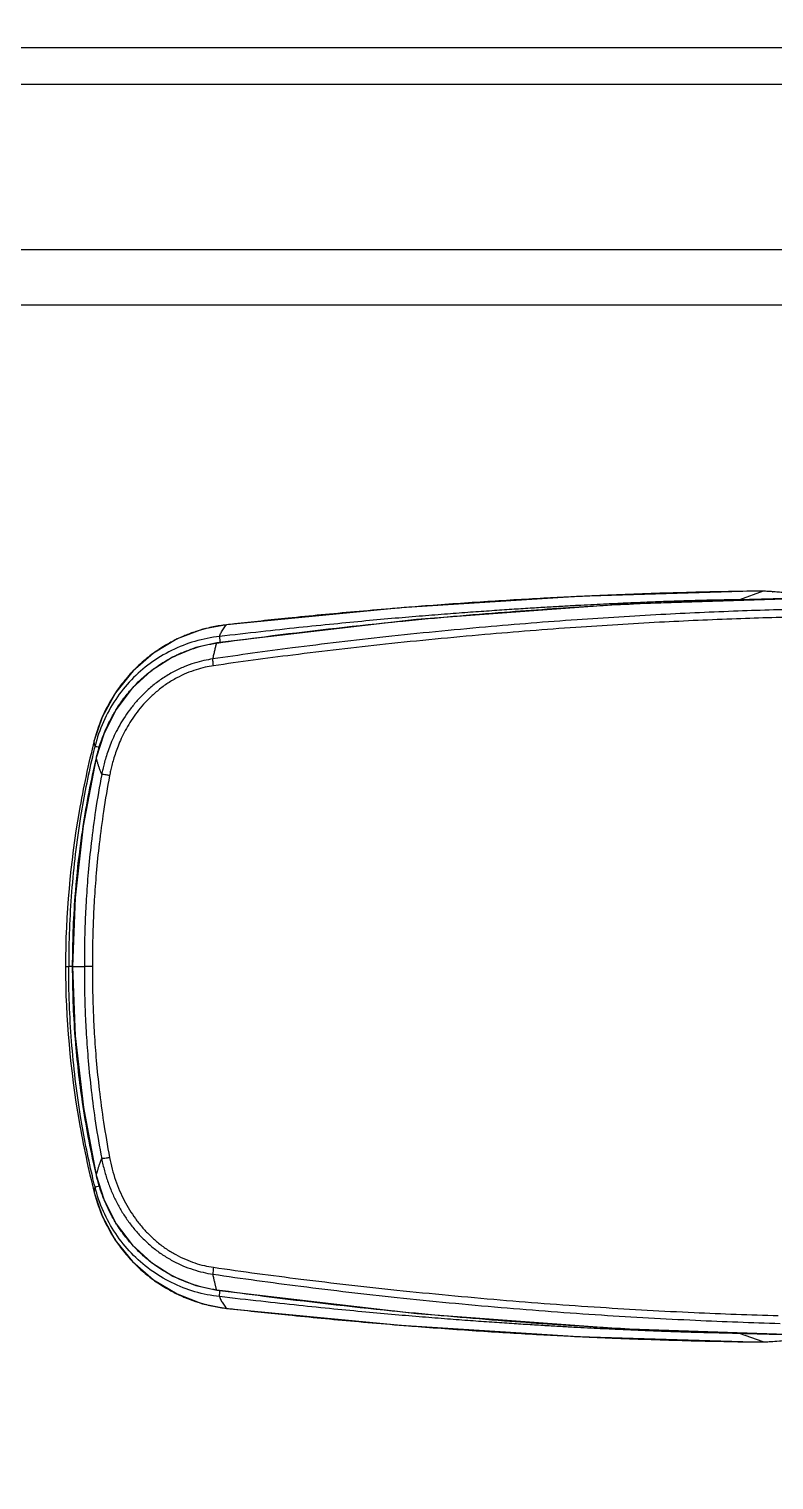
# Model space of a CAD drawing. Header units: millimetres. Extents: x 238075 to 303070, y -258150 to -205841.
# Drawn here: x 254203 to 254608, y -228401 to -227611 of the extents above; entities that cross this region are included whole.
import ezdxf

# ---------------------------------------------------------------- set-up
doc = ezdxf.new("R2010")
doc.units = ezdxf.units.MM
doc.header["$LTSCALE"] = 200
doc.layers.add('L4', color=4, linetype='Continuous')
doc.layers.add('아파트', color=253, linetype='Continuous')

msp = doc.modelspace()

# ---------------------------------------------------------------- linework, layer by layer
at = {"layer": 'L4'}
for p, q in [((253242.64, -227621.22), (255042.64, -227621.22)), ((253262.64, -227641.22), (254982.64, -227641.22)), ((253262.64, -227731.22), (254982.64, -227731.22)), ((253382.64, -227761.22), (254952.64, -227761.22)), ((254597.13, -227917.01), (254502.04, -227919.92)), ((254602.22, -227917.06), (254589.37, -227921.69)), ((254598.39, -227917), (254597.13, -227917.01)), ((254597.13, -227917.02), (254597.13, -227917.01)), ((254601.17, -227917.02), (254598.39, -227917)), ((254602.26, -227917.04), (254601.17, -227917.02)), ((254602.22, -227917.06), (254602.26, -227917.04)), ((254603.58, -227917.09), (254602.26, -227917.04)), ((254606.28, -227917.23), (254603.58, -227917.09)), ((254623.4, -227918.53), (254606.28, -227917.23)), ((254607.3, -227917.32), (254607.39, -227917.31)), ((254502.04, -227919.92), (254405.33, -227926.09)), ((254524.12, -227924.28), (254413.74, -227932.5)), ((254634.1, -227920.65), (254524.12, -227924.28)), ((254413.74, -227932.5), (254305.13, -227945.18)), ((254405.33, -227926.09), (254310.43, -227935.29)), ((254297.63, -227937.78), (254283.69, -227943.03)), ((254310.43, -227935.29), (254297.63, -227937.78)), ((254310.44, -227935.34), (254310.43, -227935.29)), ((254283.69, -227943.03), (254270.83, -227950.71)), ((254293.71, -227947.71), (254281.13, -227952.85)), ((254305.13, -227945.18), (254293.71, -227947.71)), ((254305.13, -227945.18), (254305.13, -227945.26)), ((254270.83, -227950.71), (254259.5, -227960.59)), ((254281.13, -227952.85), (254269.49, -227960.28)), ((254259.5, -227960.59), (254250.09, -227972.34)), ((254269.49, -227960.28), (254259.15, -227969.87)), ((254250.09, -227972.34), (254242.91, -227985.56)), ((254259.15, -227969.87), (254250.45, -227981.46)), ((254242.91, -227985.56), (254238.59, -227998.25)), ((254250.45, -227981.46), (254243.73, -227994.82)), ((254243.73, -227994.82), (254239.69, -228007.76)), ((254239.69, -228007.76), (254232.6, -228044.64)), ((254239.69, -228007.76), (254239.71, -228007.77)), ((254232.6, -228044.64), (254228.16, -228083.77)), ((254228.16, -228083.77), (254226.8, -228121.22)), ((254222.88, -228121.22), (254224.66, -228121.22)), ((254226.8, -228121.22), (254226.82, -228121.22)), ((254226.8, -228121.22), (254228.18, -228158.84)), ((254226.82, -228121.22), (254233.21, -228121.22)), ((254228.18, -228158.84), (254232.63, -228197.97)), ((254232.63, -228197.97), (254239.69, -228234.68)), ((254239.69, -228234.68), (254239.71, -228234.68)), ((254239.69, -228234.68), (254243.79, -228247.77)), ((254238.59, -228244.2), (254242.85, -228256.75)), ((254243.79, -228247.77), (254250.53, -228261.12)), ((254242.85, -228256.75), (254250, -228269.98)), ((254250.53, -228261.12), (254259.25, -228272.69)), ((254250, -228269.98), (254259.39, -228281.75)), ((254259.25, -228272.69), (254269.61, -228282.27)), ((254259.39, -228281.75), (254270.71, -228291.64)), ((254269.61, -228282.27), (254281.27, -228289.67)), ((254270.71, -228291.64), (254283.56, -228299.35)), ((254281.27, -228289.67), (254293.87, -228294.78)), ((254293.87, -228294.78), (254305.13, -228297.26)), ((254283.56, -228299.35), (254297.49, -228304.63)), ((254305.13, -228297.26), (254305.13, -228297.18)), ((254305.13, -228297.26), (254413.9, -228309.96)), ((254297.49, -228304.63), (254310.43, -228307.16)), ((254310.44, -228307.11), (254310.43, -228307.16)), ((254310.43, -228307.16), (254405.18, -228316.34)), ((254413.9, -228309.96), (254524.29, -228318.18)), ((254405.18, -228316.34), (254501.9, -228322.52)), ((254524.29, -228318.18), (254634.27, -228321.8)), ((254501.9, -228322.52), (254597.13, -228325.44)), ((254602.22, -228325.39), (254589.37, -228320.76)), ((254597.13, -228325.42), (254597.13, -228325.44)), ((254597.13, -228325.44), (254598.25, -228325.45)), ((254598.25, -228325.45), (254601.03, -228325.43)), ((254601.03, -228325.43), (254602.26, -228325.4)), ((254602.22, -228325.39), (254602.26, -228325.4)), ((254602.26, -228325.4), (254603.45, -228325.36)), ((254603.45, -228325.36), (254606.15, -228325.22)), ((254606.15, -228325.22), (254623.28, -228323.93)), ((254607.3, -228325.13), (254607.39, -228325.13))]:
    msp.add_line(p, q, dxfattribs=at)
for points in [[(254595.92, -227917.04), (254582.47, -227917.24), (254569.02, -227917.53), (254555.58, -227917.91)], [(254597.13, -227917.02), (254596.72, -227917.03), (254596.32, -227917.03), (254595.92, -227917.04)], [(254598.79, -227917.01), (254598.24, -227917.01), (254597.68, -227917.01), (254597.13, -227917.02)], [(254600.5, -227917.02), (254599.93, -227917.01), (254599.36, -227917.01), (254598.79, -227917.01)], [(254602.22, -227917.06), (254601.65, -227917.04), (254601.08, -227917.03), (254600.5, -227917.02)], [(254604.84, -227917.16), (254603.97, -227917.11), (254603.09, -227917.08), (254602.22, -227917.06)], [(254607.3, -227917.32), (254606.48, -227917.25), (254605.66, -227917.2), (254604.84, -227917.16)], [(254626.25, -227918.75), (254619.93, -227918.29), (254613.61, -227917.82), (254607.3, -227917.32)], [(254416.51, -227925.24), (254414.2, -227925.42), (254411.88, -227925.6), (254409.57, -227925.78)], [(254450.44, -227922.84), (254439.12, -227923.57), (254427.81, -227924.38), (254416.51, -227925.24)], [(254483.01, -227920.9), (254472.15, -227921.49), (254461.29, -227922.13), (254450.44, -227922.84)], [(254461.6, -227928.41), (254477.06, -227927.21), (254492.53, -227926.15), (254508.01, -227925.21)], [(254497.57, -227920.16), (254492.71, -227920.39), (254487.86, -227920.64), (254483.01, -227920.9)], [(254493.32, -227925.28), (254490.46, -227925.44), (254487.61, -227925.61), (254484.75, -227925.78)], [(254501.25, -227924.85), (254498.6, -227924.99), (254495.96, -227925.13), (254493.32, -227925.28)], [(254506.23, -227919.75), (254503.34, -227919.88), (254500.45, -227920.02), (254497.57, -227920.16)], [(254508.59, -227924.47), (254506.14, -227924.59), (254503.69, -227924.72), (254501.25, -227924.85)], [(254517.8, -227919.24), (254513.94, -227919.4), (254510.09, -227919.57), (254506.23, -227919.75)], [(254508.01, -227925.21), (254510.41, -227925.07), (254512.8, -227924.93), (254515.2, -227924.79)], [(254515.38, -227924.13), (254513.12, -227924.24), (254510.85, -227924.35), (254508.59, -227924.47)], [(254515.2, -227924.79), (254540.26, -227923.35), (254565.34, -227922.26), (254590.42, -227921.54)], [(254521.68, -227923.84), (254519.58, -227923.94), (254517.48, -227924.03), (254515.38, -227924.13)], [(254555.58, -227917.91), (254542.98, -227918.27), (254530.39, -227918.72), (254517.8, -227919.24)], [(254527.52, -227923.57), (254525.57, -227923.66), (254523.63, -227923.75), (254521.68, -227923.84)], [(254532.94, -227923.34), (254531.14, -227923.42), (254529.33, -227923.49), (254527.52, -227923.57)], [(254537.98, -227923.13), (254536.3, -227923.2), (254534.62, -227923.27), (254532.94, -227923.34)], [(254542.66, -227922.94), (254541.1, -227923), (254539.54, -227923.07), (254537.98, -227923.13)], [(254547, -227922.77), (254545.55, -227922.83), (254544.1, -227922.88), (254542.66, -227922.94)], [(254551.04, -227922.62), (254549.69, -227922.67), (254548.34, -227922.72), (254547, -227922.77)], [(254554.8, -227922.49), (254553.54, -227922.53), (254552.29, -227922.58), (254551.04, -227922.62)], [(254558.28, -227922.38), (254557.12, -227922.41), (254555.96, -227922.45), (254554.8, -227922.49)], [(254561.51, -227922.28), (254560.44, -227922.31), (254559.36, -227922.34), (254558.28, -227922.38)], [(254564.51, -227922.19), (254563.51, -227922.22), (254562.51, -227922.24), (254561.51, -227922.28)], [(254567.3, -227922.11), (254566.37, -227922.14), (254565.44, -227922.16), (254564.51, -227922.19)], [(254569.88, -227922.05), (254569.02, -227922.07), (254568.16, -227922.09), (254567.3, -227922.11)], [(254572.24, -227921.99), (254571.45, -227922.01), (254570.67, -227922.03), (254569.88, -227922.05)], [(254574.4, -227921.94), (254573.68, -227921.96), (254572.96, -227921.97), (254572.24, -227921.99)], [(254576.4, -227921.9), (254575.73, -227921.91), (254575.07, -227921.93), (254574.4, -227921.94)], [(254578.3, -227921.86), (254577.66, -227921.88), (254577.03, -227921.89), (254576.4, -227921.9)], [(254580.15, -227921.83), (254579.53, -227921.84), (254578.91, -227921.85), (254578.3, -227921.86)], [(254582.01, -227921.8), (254581.39, -227921.81), (254580.77, -227921.82), (254580.15, -227921.83)], [(254583.86, -227921.77), (254583.24, -227921.78), (254582.63, -227921.79), (254582.01, -227921.8)], [(254585.7, -227921.74), (254585.08, -227921.75), (254584.47, -227921.76), (254583.86, -227921.77)], [(254587.53, -227921.72), (254586.92, -227921.73), (254586.31, -227921.73), (254585.7, -227921.74)], [(254589.37, -227921.69), (254588.76, -227921.7), (254588.14, -227921.71), (254587.53, -227921.72)], [(254590.42, -227921.54), (254601.97, -227921.2), (254613.52, -227920.95), (254625.07, -227920.77)], [(254343.93, -227931.73), (254334.21, -227932.72), (254324.5, -227933.76), (254314.79, -227934.84)], [(254380.1, -227928.27), (254368.04, -227929.35), (254355.98, -227930.5), (254343.93, -227931.73)], [(254386.2, -227933.24), (254380.39, -227933.78), (254374.58, -227934.34), (254368.77, -227934.92)], [(254399.41, -227926.61), (254392.97, -227927.14), (254386.54, -227927.69), (254380.1, -227928.27)], [(254402.23, -227931.79), (254396.89, -227932.25), (254391.54, -227932.74), (254386.2, -227933.24)], [(254409.57, -227925.78), (254406.18, -227926.05), (254402.8, -227926.33), (254399.41, -227926.61)], [(254400.61, -227933.83), (254402.49, -227933.64), (254404.38, -227933.45), (254406.27, -227933.27)], [(254417, -227930.54), (254412.08, -227930.94), (254407.16, -227931.36), (254402.23, -227931.79)], [(254406.27, -227933.27), (254424.7, -227931.45), (254443.14, -227929.83), (254461.6, -227928.41)], [(254430.61, -227929.47), (254426.07, -227929.82), (254421.54, -227930.17), (254417, -227930.54)], [(254443.17, -227928.53), (254438.99, -227928.84), (254434.8, -227929.15), (254430.61, -227929.47)], [(254454.79, -227927.71), (254450.92, -227927.98), (254447.05, -227928.25), (254443.17, -227928.53)], [(254501.03, -227932.59), (254484.41, -227933.76), (254467.81, -227935.08), (254451.22, -227936.55)], [(254465.55, -227926.98), (254461.96, -227927.22), (254458.38, -227927.46), (254454.79, -227927.71)], [(254475.52, -227926.34), (254472.2, -227926.55), (254468.87, -227926.77), (254465.55, -227926.98)], [(254484.75, -227925.78), (254481.68, -227925.96), (254478.6, -227926.15), (254475.52, -227926.34)], [(254546.64, -227929.77), (254531.43, -227930.58), (254516.22, -227931.52), (254501.03, -227932.59)], [(254587.74, -227932.09), (254573.79, -227932.6), (254559.84, -227933.23), (254545.89, -227933.97)], [(254588.63, -227927.87), (254574.63, -227928.39), (254560.63, -227929.03), (254546.64, -227929.77)], [(254626.11, -227930.98), (254613.32, -227931.25), (254600.53, -227931.62), (254587.74, -227932.09)], [(254627.11, -227926.75), (254614.28, -227927.02), (254601.46, -227927.4), (254588.63, -227927.87)], [(254287.77, -227941.22), (254287.12, -227941.49), (254286.48, -227941.77), (254285.84, -227942.06)], [(254293.75, -227938.99), (254291.73, -227939.66), (254289.73, -227940.4), (254287.77, -227941.22)], [(254298.84, -227937.49), (254297.13, -227937.94), (254295.43, -227938.44), (254293.75, -227938.99)], [(254299.57, -227937.3), (254299.33, -227937.36), (254299.09, -227937.43), (254298.84, -227937.49)], [(254306.85, -227935.82), (254304.41, -227936.2), (254301.97, -227936.7), (254299.57, -227937.3)], [(254329.19, -227939.11), (254321.69, -227939.94), (254314.19, -227940.79), (254306.69, -227941.66)], [(254306.69, -227941.66), (254306.91, -227940.97), (254307.19, -227940.29), (254307.51, -227939.64)], [(254310.44, -227935.34), (254309.24, -227935.47), (254308.05, -227935.63), (254306.85, -227935.82)], [(254307.51, -227939.64), (254307.87, -227938.91), (254308.29, -227938.21), (254308.75, -227937.53)], [(254308.75, -227937.53), (254309.27, -227936.77), (254309.84, -227936.04), (254310.44, -227935.34)], [(254314.79, -227934.84), (254313.34, -227935.01), (254311.89, -227935.17), (254310.44, -227935.34)], [(254349.81, -227936.87), (254342.94, -227937.59), (254336.06, -227938.34), (254329.19, -227939.11)], [(254331.11, -227941.78), (254354.24, -227938.8), (254377.41, -227936.16), (254400.61, -227933.83)], [(254368.77, -227934.92), (254362.45, -227935.55), (254356.13, -227936.2), (254349.81, -227936.87)], [(254450.84, -227940.66), (254432.84, -227942.23), (254414.86, -227943.98), (254396.9, -227945.9)], [(254451.22, -227936.55), (254433.14, -227938.16), (254415.07, -227939.94), (254397.03, -227941.9)], [(254500.45, -227936.75), (254483.9, -227937.91), (254467.36, -227939.21), (254450.84, -227940.66)], [(254545.89, -227933.97), (254530.74, -227934.77), (254515.59, -227935.7), (254500.45, -227936.75)], [(254273.22, -227949.06), (254270.84, -227950.67), (254268.54, -227952.39), (254266.34, -227954.23)], [(254280.62, -227949.27), (254276.55, -227951.28), (254272.65, -227953.64), (254268.99, -227956.33)], [(254275.25, -227947.74), (254274.57, -227948.17), (254273.89, -227948.61), (254273.22, -227949.06)], [(254279.46, -227945.25), (254278.03, -227946.04), (254276.63, -227946.87), (254275.25, -227947.74)], [(254285.84, -227942.06), (254283.67, -227943.03), (254281.54, -227944.09), (254279.46, -227945.25)], [(254293.31, -227944.34), (254288.94, -227945.61), (254284.69, -227947.26), (254280.62, -227949.27)], [(254287.51, -227949.98), (254289.1, -227949.34), (254290.71, -227948.75), (254292.34, -227948.22)], [(254292.34, -227948.22), (254292.44, -227948.19), (254292.53, -227948.16), (254292.62, -227948.13)], [(254292.62, -227948.13), (254296.69, -227946.82), (254300.89, -227945.85), (254305.13, -227945.26)], [(254306.69, -227941.66), (254302.17, -227942.16), (254297.68, -227943.06), (254293.31, -227944.34)], [(254346.35, -227947.91), (254331.9, -227949.77), (254317.46, -227951.75), (254303.05, -227953.89)], [(254303.87, -227950.32), (254303.95, -227949.95), (254304.04, -227949.58), (254304.13, -227949.22)], [(254304.13, -227949.22), (254304.21, -227948.87), (254304.29, -227948.52), (254304.38, -227948.17)], [(254304.38, -227948.17), (254304.46, -227947.83), (254304.54, -227947.5), (254304.63, -227947.17)], [(254304.63, -227947.17), (254304.71, -227946.84), (254304.79, -227946.52), (254304.88, -227946.2)], [(254304.88, -227946.2), (254304.96, -227945.89), (254305.05, -227945.57), (254305.13, -227945.26)], [(254305.13, -227945.26), (254313.79, -227944.05), (254322.45, -227942.89), (254331.11, -227941.78)], [(254306.69, -227941.66), (254306.7, -227942.27), (254306.74, -227942.88), (254306.78, -227943.49)], [(254306.78, -227943.49), (254306.82, -227943.99), (254306.85, -227944.48), (254306.9, -227944.98)], [(254397.03, -227941.9), (254380.12, -227943.74), (254363.22, -227945.74), (254346.35, -227947.91)], [(254396.9, -227945.9), (254380.07, -227947.71), (254363.26, -227949.66), (254346.47, -227951.78)], [(254268.99, -227956.33), (254265.33, -227959.01), (254261.91, -227962.01), (254258.78, -227965.28)], [(254262.87, -227957.28), (254262.34, -227957.77), (254261.82, -227958.27), (254261.31, -227958.78)], [(254266.34, -227954.23), (254265.15, -227955.22), (254264, -227956.23), (254262.87, -227957.28)], [(254271.97, -227958.51), (254274.02, -227957.05), (254276.14, -227955.69), (254278.32, -227954.45)], [(254278.32, -227954.45), (254279.26, -227953.91), (254280.21, -227953.39), (254281.17, -227952.9)], [(254281.17, -227952.9), (254283.24, -227951.83), (254285.36, -227950.85), (254287.51, -227949.98)], [(254292.96, -227956.18), (254291.09, -227956.76), (254289.25, -227957.43), (254287.44, -227958.18)], [(254298.16, -227954.78), (254296.41, -227955.18), (254294.67, -227955.64), (254292.96, -227956.18)], [(254303.05, -227953.89), (254301.41, -227954.12), (254299.78, -227954.42), (254298.16, -227954.78)], [(254303.05, -227953.89), (254303.14, -227953.48), (254303.23, -227953.08), (254303.32, -227952.67)], [(254303.09, -227954.85), (254303.07, -227954.53), (254303.05, -227954.21), (254303.05, -227953.89)], [(254303.21, -227956.13), (254303.16, -227955.7), (254303.12, -227955.27), (254303.09, -227954.85)], [(254303.39, -227957.61), (254303.32, -227957.11), (254303.26, -227956.62), (254303.21, -227956.13)], [(254303.32, -227952.67), (254303.42, -227952.27), (254303.51, -227951.87), (254303.6, -227951.47)], [(254346.47, -227951.78), (254332.09, -227953.6), (254317.73, -227955.53), (254303.39, -227957.61)], [(254303.6, -227951.47), (254303.69, -227951.09), (254303.78, -227950.7), (254303.87, -227950.32)], [(254261.31, -227958.78), (254259.14, -227960.9), (254257.08, -227963.15), (254255.15, -227965.5)], [(254260.62, -227968.35), (254261.86, -227967.05), (254263.15, -227965.79), (254264.47, -227964.57)], [(254264.47, -227964.57), (254265.42, -227963.7), (254266.39, -227962.85), (254267.38, -227962.03)], [(254267.38, -227962.03), (254268.51, -227961.1), (254269.67, -227960.19), (254270.85, -227959.32)], [(254275.88, -227964.36), (254274, -227965.61), (254272.17, -227966.96), (254270.41, -227968.39)], [(254270.85, -227959.32), (254271.22, -227959.04), (254271.6, -227958.77), (254271.97, -227958.51)], [(254281.67, -227960.9), (254279.69, -227961.96), (254277.76, -227963.11), (254275.88, -227964.36)], [(254283.39, -227964.24), (254281.53, -227965.24), (254279.72, -227966.33), (254277.97, -227967.51)], [(254287.44, -227958.18), (254285.48, -227958.99), (254283.55, -227959.9), (254281.67, -227960.9)], [(254288.79, -227961.66), (254286.95, -227962.43), (254285.15, -227963.29), (254283.39, -227964.24)], [(254293.95, -227959.77), (254292.2, -227960.32), (254290.48, -227960.95), (254288.79, -227961.66)], [(254298.82, -227958.45), (254297.18, -227958.82), (254295.55, -227959.26), (254293.95, -227959.77)], [(254303.39, -227957.61), (254301.85, -227957.83), (254300.33, -227958.11), (254298.82, -227958.45)], [(254251.2, -227970.72), (254249.42, -227973.26), (254247.78, -227975.9), (254246.3, -227978.63)], [(254258.78, -227965.28), (254255.62, -227968.57), (254252.75, -227972.15), (254250.21, -227975.94)], [(254252.2, -227969.32), (254251.86, -227969.78), (254251.53, -227970.25), (254251.2, -227970.72)], [(254255.15, -227965.5), (254254.13, -227966.74), (254253.14, -227968.02), (254252.2, -227969.32)], [(254253.56, -227976.88), (254255.08, -227974.77), (254256.7, -227972.73), (254258.41, -227970.77)], [(254258.41, -227970.77), (254258.49, -227970.68), (254258.57, -227970.59), (254258.66, -227970.49)], [(254258.66, -227970.49), (254259.3, -227969.77), (254259.95, -227969.05), (254260.62, -227968.35)], [(254265.61, -227972.69), (254264.16, -227974.09), (254262.78, -227975.56), (254261.46, -227977.08)], [(254270.41, -227968.39), (254268.75, -227969.75), (254267.14, -227971.19), (254265.61, -227972.69)], [(254272.86, -227971.34), (254271.3, -227972.63), (254269.8, -227973.99), (254268.36, -227975.42)], [(254277.97, -227967.51), (254276.21, -227968.7), (254274.5, -227969.98), (254272.86, -227971.34)], [(254250.21, -227975.94), (254247.64, -227979.77), (254245.4, -227983.83), (254243.53, -227988.06)], [(254246.3, -227978.63), (254245.49, -227980.11), (254244.72, -227981.62), (254244, -227983.15)], [(254250.07, -227982.17), (254250.45, -227981.53), (254250.85, -227980.9), (254251.25, -227980.28)], [(254251.25, -227980.28), (254251.99, -227979.13), (254252.76, -227977.99), (254253.56, -227976.88)], [(254261.46, -227977.08), (254260.16, -227978.57), (254258.92, -227980.11), (254257.75, -227981.69)], [(254264.48, -227979.59), (254263.27, -227981), (254262.12, -227982.47), (254261.02, -227983.97)], [(254268.36, -227975.42), (254267.01, -227976.75), (254265.72, -227978.15), (254264.48, -227979.59)], [(254243.48, -227984.29), (254241.45, -227988.78), (254239.8, -227993.47), (254238.58, -227998.25)], [(254243.53, -227988.06), (254241.63, -227992.34), (254240.1, -227996.78), (254238.97, -228001.32)], [(254244, -227983.15), (254243.82, -227983.53), (254243.65, -227983.91), (254243.48, -227984.29)], [(254244.15, -227993.87), (254244.9, -227992.06), (254245.71, -227990.26), (254246.58, -227988.5)], [(254246.58, -227988.5), (254247.54, -227986.57), (254248.57, -227984.67), (254249.68, -227982.81)], [(254249.68, -227982.81), (254249.8, -227982.6), (254249.93, -227982.38), (254250.07, -227982.17)], [(254254.5, -227986.41), (254253.53, -227987.94), (254252.61, -227989.5), (254251.74, -227991.09)], [(254257.75, -227981.69), (254256.61, -227983.22), (254255.53, -227984.8), (254254.5, -227986.41)], [(254257.98, -227988.45), (254257.08, -227989.91), (254256.22, -227991.39), (254255.41, -227992.9)], [(254261.02, -227983.97), (254259.95, -227985.43), (254258.94, -227986.92), (254257.98, -227988.45)], [(254242.25, -227998.89), (254242.62, -227997.82), (254243.01, -227996.76), (254243.42, -227995.7)], [(254243.42, -227995.7), (254243.59, -227995.25), (254243.77, -227994.8), (254243.95, -227994.35)], [(254243.95, -227994.35), (254244.02, -227994.19), (254244.08, -227994.03), (254244.15, -227993.87)], [(254249.45, -227995.6), (254248.79, -227997), (254248.17, -227998.42), (254247.58, -227999.86)], [(254251.74, -227991.09), (254250.93, -227992.57), (254250.17, -227994.07), (254249.45, -227995.6)], [(254255.41, -227992.9), (254254.65, -227994.31), (254253.94, -227995.75), (254253.27, -227997.2)], [(254238.58, -227998.25), (254235.33, -228011.04), (254232.58, -228023.95), (254230.32, -228036.95)], [(254238.97, -228001.32), (254238.47, -228003.31), (254237.99, -228005.31), (254237.53, -228007.32)], [(254238.64, -227999.8), (254238.58, -227999.29), (254238.56, -227998.77), (254238.58, -227998.25)], [(254238.97, -228001.32), (254238.82, -228000.82), (254238.71, -228000.32), (254238.64, -227999.8)], [(254238.97, -228001.32), (254239.28, -228001.42), (254239.6, -228001.5), (254239.92, -228001.59)], [(254239.8, -228007.39), (254240.11, -228006.1), (254240.44, -228004.81), (254240.8, -228003.53)], [(254239.92, -228001.59), (254240.44, -228001.72), (254240.97, -228001.86), (254241.49, -228002)], [(254240.8, -228003.53), (254241.24, -228001.97), (254241.73, -228000.43), (254242.25, -227998.89)], [(254246.08, -228003.84), (254245.65, -228005.06), (254245.25, -228006.29), (254244.88, -228007.52)], [(254247.58, -227999.86), (254247.05, -228001.17), (254246.55, -228002.5), (254246.08, -228003.84)], [(254251.54, -228001.25), (254251.04, -228002.51), (254250.57, -228003.77), (254250.14, -228005.04)], [(254253.27, -227997.2), (254252.66, -227998.53), (254252.08, -227999.89), (254251.54, -228001.25)], [(254237.53, -228007.32), (254235.03, -228018), (254232.9, -228028.77), (254231.14, -228039.61)], [(254232.55, -228045.11), (254234.46, -228032.58), (254236.85, -228020.12), (254239.71, -228007.77)], [(254239.71, -228007.77), (254239.74, -228007.64), (254239.77, -228007.52), (254239.8, -228007.39)], [(254239.9, -228008.53), (254239.84, -228008.28), (254239.77, -228008.02), (254239.71, -228007.77)], [(254240.11, -228009.31), (254240.04, -228009.05), (254239.97, -228008.79), (254239.9, -228008.53)], [(254240.33, -228010.09), (254240.26, -228009.83), (254240.18, -228009.57), (254240.11, -228009.31)], [(254240.57, -228010.88), (254240.49, -228010.62), (254240.41, -228010.36), (254240.33, -228010.09)], [(254240.81, -228011.68), (254240.73, -228011.41), (254240.65, -228011.15), (254240.57, -228010.88)], [(254241.08, -228012.48), (254240.99, -228012.22), (254240.9, -228011.95), (254240.81, -228011.68)], [(254241.35, -228013.29), (254241.26, -228013.02), (254241.17, -228012.75), (254241.08, -228012.48)], [(254243.92, -228010.9), (254243.66, -228011.91), (254243.41, -228012.93), (254243.18, -228013.96)], [(254244.88, -228007.52), (254244.54, -228008.64), (254244.22, -228009.77), (254243.92, -228010.9)], [(254248.14, -228011.77), (254247.89, -228012.74), (254247.66, -228013.72), (254247.45, -228014.7)], [(254249.02, -228008.55), (254248.71, -228009.62), (254248.41, -228010.69), (254248.14, -228011.77)], [(254250.14, -228005.04), (254249.74, -228006.21), (254249.37, -228007.38), (254249.02, -228008.55)], [(254242.6, -228016.71), (254241.36, -228023.22), (254240.25, -228029.75), (254239.27, -228036.3)], [(254241.63, -228014.11), (254241.54, -228013.84), (254241.44, -228013.56), (254241.35, -228013.29)], [(254241.93, -228014.94), (254241.83, -228014.67), (254241.73, -228014.39), (254241.63, -228014.11)], [(254242.25, -228015.81), (254242.15, -228015.52), (254242.04, -228015.23), (254241.93, -228014.94)], [(254242.6, -228016.71), (254242.48, -228016.41), (254242.37, -228016.11), (254242.25, -228015.81)], [(254243.18, -228013.96), (254242.97, -228014.87), (254242.78, -228015.79), (254242.6, -228016.71)], [(254243.54, -228016.79), (254243.23, -228016.75), (254242.91, -228016.71), (254242.6, -228016.71)], [(254245.06, -228017), (254244.55, -228016.92), (254244.05, -228016.85), (254243.54, -228016.79)], [(254246.91, -228017.32), (254245.69, -228023.79), (254244.58, -228030.28), (254243.61, -228036.79)], [(254246.91, -228017.32), (254246.29, -228017.21), (254245.68, -228017.1), (254245.06, -228017)], [(254247.45, -228014.7), (254247.25, -228015.57), (254247.08, -228016.44), (254246.91, -228017.32)], [(254230.32, -228036.95), (254225.51, -228064.76), (254222.99, -228093.02), (254222.88, -228121.22)], [(254231.14, -228039.61), (254228.93, -228053.19), (254227.3, -228066.86), (254226.23, -228080.57)], [(254239.27, -228036.3), (254238.38, -228042.19), (254237.59, -228048.11), (254236.9, -228054.03)], [(254243.61, -228036.79), (254242.72, -228042.65), (254241.94, -228048.53), (254241.26, -228054.42)], [(254230.87, -228057.14), (254231.38, -228053.13), (254231.94, -228049.12), (254232.55, -228045.11)], [(254228.24, -228083.1), (254228.89, -228074.43), (254229.77, -228065.77), (254230.87, -228057.14)], [(254236.9, -228054.03), (254236.28, -228059.38), (254235.74, -228064.73), (254235.28, -228070.09)], [(254241.26, -228054.42), (254240.64, -228059.73), (254240.1, -228065.05), (254239.64, -228070.38)], [(254235.28, -228070.09), (254234.86, -228074.94), (254234.5, -228079.79), (254234.21, -228084.64)], [(254239.64, -228070.38), (254239.23, -228075.2), (254238.87, -228080.02), (254238.58, -228084.85)], [(254226.23, -228080.57), (254225.18, -228094.1), (254224.67, -228107.66), (254224.66, -228121.22)], [(254226.82, -228121.22), (254226.81, -228108.51), (254227.28, -228095.78), (254228.24, -228083.1)], [(254234.21, -228084.64), (254233.95, -228089.06), (254233.73, -228093.47), (254233.57, -228097.88)], [(254238.58, -228084.85), (254238.32, -228089.24), (254238.11, -228093.63), (254237.95, -228098.02)], [(254233.57, -228097.88), (254233.43, -228101.92), (254233.32, -228105.96), (254233.26, -228110.01)], [(254237.95, -228098.02), (254237.8, -228102.03), (254237.7, -228106.05), (254237.64, -228110.07)], [(254233.26, -228110.01), (254233.21, -228113.75), (254233.19, -228117.48), (254233.21, -228121.22)], [(254237.64, -228110.07), (254237.58, -228113.79), (254237.56, -228117.51), (254237.58, -228121.22)], [(254222.88, -228121.22), (254222.99, -228149.42), (254225.51, -228177.68), (254230.32, -228205.49)], [(254225.77, -228121.22), (254225.4, -228121.22), (254225.03, -228121.22), (254224.66, -228121.22)], [(254226.23, -228161.87), (254225.18, -228148.35), (254224.67, -228134.78), (254224.66, -228121.22)], [(254226.8, -228121.22), (254226.45, -228121.22), (254226.11, -228121.22), (254225.77, -228121.22)], [(254228.24, -228159.42), (254227.29, -228146.71), (254226.81, -228133.96), (254226.82, -228121.22)], [(254233.21, -228121.22), (254233.19, -228124.95), (254233.21, -228128.68), (254233.26, -228132.41)], [(254234.19, -228121.22), (254233.86, -228121.22), (254233.54, -228121.22), (254233.21, -228121.22)], [(254235.72, -228121.22), (254235.21, -228121.22), (254234.7, -228121.22), (254234.19, -228121.22)], [(254237.58, -228121.22), (254236.96, -228121.22), (254236.34, -228121.22), (254235.72, -228121.22)], [(254237.58, -228121.22), (254237.56, -228124.93), (254237.58, -228128.64), (254237.64, -228132.35)], [(254233.26, -228132.41), (254233.32, -228136.47), (254233.43, -228140.53), (254233.57, -228144.59)], [(254237.64, -228132.35), (254237.7, -228136.39), (254237.8, -228140.42), (254237.95, -228144.46)], [(254233.57, -228144.59), (254233.74, -228149.04), (254233.95, -228153.48), (254234.22, -228157.92)], [(254237.95, -228144.46), (254238.11, -228148.88), (254238.32, -228153.3), (254238.59, -228157.72)], [(254231.14, -228202.84), (254228.93, -228189.26), (254227.3, -228175.59), (254226.23, -228161.87)], [(254228.56, -228163.37), (254228.45, -228162.06), (254228.34, -228160.74), (254228.24, -228159.42)], [(254234.22, -228157.92), (254234.51, -228162.81), (254234.87, -228167.69), (254235.29, -228172.56)], [(254238.59, -228157.72), (254238.88, -228162.57), (254239.24, -228167.42), (254239.66, -228172.27)], [(254232.56, -228197.38), (254230.84, -228186.09), (254229.5, -228174.75), (254228.56, -228163.37)], [(254235.29, -228172.56), (254235.76, -228177.94), (254236.3, -228183.3), (254236.93, -228188.66)], [(254239.66, -228172.27), (254240.12, -228177.61), (254240.67, -228182.95), (254241.29, -228188.27)], [(254236.93, -228188.66), (254237.62, -228194.56), (254238.41, -228200.46), (254239.29, -228206.34)], [(254241.29, -228188.27), (254241.97, -228194.14), (254242.75, -228200), (254243.63, -228205.85)], [(254239.71, -228234.68), (254236.86, -228222.34), (254234.47, -228209.89), (254232.56, -228197.38)], [(254230.32, -228205.49), (254232.58, -228218.5), (254235.33, -228231.41), (254238.58, -228244.19)], [(254237.53, -228235.13), (254235.03, -228224.45), (254232.9, -228213.67), (254231.14, -228202.84)], [(254239.29, -228206.34), (254240.27, -228212.82), (254241.37, -228219.29), (254242.6, -228225.74)], [(254243.63, -228205.85), (254244.61, -228212.29), (254245.7, -228218.72), (254246.91, -228225.13)], [(254243.54, -228225.66), (254243.23, -228225.7), (254242.91, -228225.74), (254242.6, -228225.74)], [(254245.06, -228225.45), (254244.55, -228225.53), (254244.05, -228225.6), (254243.54, -228225.66)], [(254246.91, -228225.13), (254246.29, -228225.24), (254245.68, -228225.35), (254245.06, -228225.45)], [(254246.91, -228225.13), (254247.31, -228227.22), (254247.77, -228229.31), (254248.32, -228231.37)], [(254239.85, -228234.1), (254239.9, -228233.91), (254239.95, -228233.72), (254240, -228233.53)], [(254240, -228233.53), (254240.06, -228233.33), (254240.11, -228233.14), (254240.16, -228232.94)], [(254240.16, -228232.94), (254240.22, -228232.75), (254240.27, -228232.55), (254240.33, -228232.36)], [(254240.33, -228232.36), (254240.39, -228232.16), (254240.45, -228231.96), (254240.51, -228231.76)], [(254240.51, -228231.76), (254240.57, -228231.54), (254240.64, -228231.33), (254240.7, -228231.12)], [(254240.7, -228231.12), (254240.78, -228230.89), (254240.85, -228230.66), (254240.92, -228230.43)], [(254240.92, -228230.43), (254241, -228230.18), (254241.09, -228229.93), (254241.17, -228229.67)], [(254241.17, -228229.67), (254241.27, -228229.39), (254241.36, -228229.12), (254241.46, -228228.84)], [(254241.46, -228228.84), (254241.57, -228228.53), (254241.68, -228228.22), (254241.79, -228227.91)], [(254241.79, -228227.91), (254241.91, -228227.56), (254242.04, -228227.22), (254242.16, -228226.88)], [(254242.16, -228226.88), (254242.31, -228226.5), (254242.45, -228226.12), (254242.6, -228225.74)], [(254242.6, -228225.74), (254243.03, -228227.93), (254243.53, -228230.12), (254244.12, -228232.28)], [(254244.12, -228232.28), (254244.7, -228234.42), (254245.36, -228236.54), (254246.09, -228238.64)], [(254248.32, -228231.37), (254248.85, -228233.41), (254249.46, -228235.44), (254250.15, -228237.43)], [(254238.97, -228241.13), (254238.47, -228239.13), (254237.99, -228237.13), (254237.53, -228235.13)], [(254238.97, -228241.13), (254238.82, -228241.62), (254238.71, -228242.13), (254238.64, -228242.65)], [(254238.97, -228241.13), (254239.28, -228241.03), (254239.6, -228240.94), (254239.92, -228240.86)], [(254243.53, -228254.39), (254241.63, -228250.11), (254240.1, -228245.66), (254238.97, -228241.13)], [(254239.71, -228234.68), (254239.76, -228234.49), (254239.8, -228234.29), (254239.85, -228234.1)], [(254239.84, -228235.21), (254239.79, -228235.03), (254239.75, -228234.85), (254239.71, -228234.68)], [(254241.61, -228241.61), (254240.94, -228239.5), (254240.35, -228237.37), (254239.84, -228235.21)], [(254239.92, -228240.86), (254240.45, -228240.72), (254240.97, -228240.59), (254241.5, -228240.45)], [(254246.09, -228238.64), (254246.81, -228240.67), (254247.59, -228242.68), (254248.46, -228244.66)], [(254250.15, -228237.43), (254250.81, -228239.37), (254251.54, -228241.28), (254252.35, -228243.16)], [(254238.64, -228242.65), (254238.58, -228243.16), (254238.56, -228243.68), (254238.58, -228244.19)], [(254238.58, -228244.19), (254239.8, -228248.95), (254241.43, -228253.62), (254243.45, -228258.1)], [(254243.49, -228246.94), (254242.81, -228245.18), (254242.18, -228243.41), (254241.61, -228241.61)], [(254243.9, -228247.97), (254243.76, -228247.63), (254243.63, -228247.28), (254243.49, -228246.94)], [(254243.99, -228248.18), (254243.96, -228248.11), (254243.93, -228248.04), (254243.9, -228247.97)], [(254246.83, -228254.45), (254245.8, -228252.4), (254244.85, -228250.31), (254243.99, -228248.18)], [(254248.46, -228244.66), (254249.29, -228246.57), (254250.19, -228248.45), (254251.16, -228250.29)], [(254252.35, -228243.16), (254253.12, -228244.98), (254253.96, -228246.77), (254254.87, -228248.52)], [(254254.87, -228248.52), (254255.76, -228250.24), (254256.71, -228251.93), (254257.73, -228253.58)], [(254250.21, -228266.51), (254247.64, -228262.67), (254245.4, -228258.61), (254243.53, -228254.39)], [(254249.99, -228260.16), (254248.87, -228258.3), (254247.81, -228256.39), (254246.83, -228254.45)], [(254251.16, -228250.29), (254252.12, -228252.1), (254253.14, -228253.87), (254254.23, -228255.6)], [(254254.23, -228255.6), (254255.31, -228257.33), (254256.45, -228259.01), (254257.66, -228260.64)], [(254257.73, -228253.58), (254258.74, -228255.21), (254259.81, -228256.81), (254260.94, -228258.37)], [(254243.45, -228258.1), (254243.63, -228258.5), (254243.82, -228258.9), (254244, -228259.3)], [(254244, -228259.3), (254244.72, -228260.82), (254245.48, -228262.33), (254246.29, -228263.8)], [(254246.29, -228263.8), (254247.77, -228266.51), (254249.4, -228269.15), (254251.16, -228271.68)], [(254250.69, -228261.3), (254250.46, -228260.92), (254250.22, -228260.54), (254249.99, -228260.16)], [(254251, -228261.78), (254250.9, -228261.62), (254250.79, -228261.46), (254250.69, -228261.3)], [(254255.68, -228268.38), (254254.01, -228266.26), (254252.45, -228264.06), (254251, -228261.78)], [(254257.66, -228260.64), (254258.88, -228262.28), (254260.16, -228263.88), (254261.5, -228265.42)], [(254260.94, -228258.37), (254262.07, -228259.93), (254263.27, -228261.44), (254264.53, -228262.91)], [(254264.53, -228262.91), (254265.81, -228264.4), (254267.15, -228265.83), (254268.55, -228267.21)], [(254258.78, -228277.17), (254255.62, -228273.87), (254252.75, -228270.3), (254250.21, -228266.51)], [(254251.16, -228271.68), (254251.5, -228272.17), (254251.85, -228272.65), (254252.2, -228273.14)], [(254257.74, -228270.9), (254257.04, -228270.08), (254256.35, -228269.24), (254255.68, -228268.38)], [(254260.59, -228274.06), (254259.61, -228273.03), (254258.66, -228271.98), (254257.74, -228270.9)], [(254261.5, -228265.42), (254262.87, -228266.99), (254264.31, -228268.5), (254265.8, -228269.95)], [(254265.8, -228269.95), (254267.33, -228271.43), (254268.91, -228272.83), (254270.56, -228274.17)], [(254268.55, -228267.21), (254269.97, -228268.61), (254271.45, -228269.95), (254272.99, -228271.22)], [(254272.99, -228271.22), (254274.54, -228272.49), (254276.15, -228273.7), (254277.81, -228274.83)], [(254252.2, -228273.14), (254253.14, -228274.42), (254254.12, -228275.69), (254255.13, -228276.92)], [(254255.13, -228276.92), (254257.05, -228279.26), (254259.1, -228281.5), (254261.27, -228283.63)], [(254268.99, -228286.12), (254265.33, -228283.44), (254261.91, -228280.44), (254258.78, -228277.17)], [(254262.05, -228275.56), (254261.56, -228275.06), (254261.07, -228274.57), (254260.59, -228274.06)], [(254267.14, -228280.21), (254265.38, -228278.73), (254263.68, -228277.18), (254262.05, -228275.56)], [(254270.13, -228282.59), (254269.11, -228281.82), (254268.12, -228281.03), (254267.14, -228280.21)], [(254270.56, -228274.17), (254272.22, -228275.51), (254273.94, -228276.79), (254275.71, -228277.97)], [(254275.71, -228277.97), (254277.47, -228279.15), (254279.28, -228280.25), (254281.14, -228281.26)], [(254277.81, -228274.83), (254279.46, -228275.94), (254281.15, -228276.98), (254282.89, -228277.94)], [(254282.89, -228277.94), (254284.59, -228278.87), (254286.32, -228279.72), (254288.09, -228280.49)], [(254288.09, -228280.49), (254289.8, -228281.23), (254291.53, -228281.89), (254293.3, -228282.47)], [(254261.27, -228283.63), (254261.8, -228284.15), (254262.34, -228284.67), (254262.88, -228285.18)], [(254262.88, -228285.18), (254264, -228286.21), (254265.14, -228287.22), (254266.3, -228288.19)], [(254266.3, -228288.19), (254268.5, -228290.02), (254270.79, -228291.75), (254273.17, -228293.35)], [(254280.62, -228293.17), (254276.55, -228291.16), (254272.65, -228288.8), (254268.99, -228286.12)], [(254271.5, -228283.6), (254271.04, -228283.27), (254270.58, -228282.93), (254270.13, -228282.59)], [(254280.25, -228289.07), (254277.22, -228287.45), (254274.29, -228285.62), (254271.5, -228283.6)], [(254281.14, -228281.26), (254282.95, -228282.24), (254284.81, -228283.14), (254286.7, -228283.95)], [(254286.7, -228283.95), (254288.52, -228284.73), (254290.38, -228285.43), (254292.26, -228286.05)], [(254292.26, -228286.05), (254294.06, -228286.63), (254295.89, -228287.14), (254297.73, -228287.56)], [(254293.3, -228282.47), (254294.98, -228283.02), (254296.69, -228283.5), (254298.42, -228283.9)], [(254297.73, -228287.56), (254299.49, -228287.97), (254301.26, -228288.3), (254303.05, -228288.56)], [(254298.42, -228283.9), (254300.06, -228284.29), (254301.72, -228284.6), (254303.39, -228284.84)], [(254303.09, -228287.6), (254303.07, -228287.92), (254303.05, -228288.24), (254303.05, -228288.56)], [(254303.05, -228288.56), (254318.95, -228290.91), (254334.87, -228293.09), (254350.82, -228295.11)], [(254303.27, -228289.55), (254303.2, -228289.22), (254303.12, -228288.89), (254303.05, -228288.56)], [(254303.21, -228286.32), (254303.16, -228286.75), (254303.12, -228287.17), (254303.09, -228287.6)], [(254303.39, -228284.84), (254303.32, -228285.33), (254303.26, -228285.83), (254303.21, -228286.32)], [(254303.39, -228284.84), (254319.21, -228287.13), (254335.06, -228289.25), (254350.93, -228291.22)], [(254273.17, -228293.35), (254273.86, -228293.81), (254274.56, -228294.27), (254275.27, -228294.72)], [(254275.27, -228294.72), (254276.62, -228295.57), (254278, -228296.39), (254279.39, -228297.17)], [(254280.43, -228289.16), (254280.37, -228289.13), (254280.31, -228289.1), (254280.25, -228289.07)], [(254289.33, -228293.17), (254286.28, -228292.03), (254283.3, -228290.69), (254280.43, -228289.16)], [(254293.31, -228298.11), (254288.94, -228296.84), (254284.69, -228295.18), (254280.62, -228293.17)], [(254292.35, -228294.23), (254291.33, -228293.9), (254290.33, -228293.54), (254289.33, -228293.17)], [(254292.7, -228294.34), (254292.58, -228294.3), (254292.46, -228294.27), (254292.35, -228294.23)], [(254305.14, -228297.18), (254300.92, -228296.6), (254296.75, -228295.64), (254292.7, -228294.34)], [(254303.5, -228290.54), (254303.42, -228290.21), (254303.35, -228289.88), (254303.27, -228289.55)], [(254303.72, -228291.5), (254303.65, -228291.18), (254303.57, -228290.86), (254303.5, -228290.54)], [(254303.94, -228292.41), (254303.86, -228292.11), (254303.79, -228291.8), (254303.72, -228291.5)], [(254304.14, -228293.29), (254304.07, -228293), (254304, -228292.71), (254303.94, -228292.41)], [(254304.34, -228294.13), (254304.27, -228293.85), (254304.21, -228293.57), (254304.14, -228293.29)], [(254304.54, -228294.92), (254304.47, -228294.66), (254304.41, -228294.39), (254304.34, -228294.13)], [(254304.73, -228295.69), (254304.67, -228295.44), (254304.6, -228295.18), (254304.54, -228294.92)], [(254304.93, -228296.44), (254304.86, -228296.19), (254304.8, -228295.94), (254304.73, -228295.69)], [(254305.14, -228297.18), (254305.07, -228296.94), (254305, -228296.69), (254304.93, -228296.44)], [(254350.82, -228295.11), (254368.26, -228297.32), (254385.72, -228299.35), (254403.2, -228301.21)], [(254350.93, -228291.22), (254368.28, -228293.38), (254385.65, -228295.37), (254403.03, -228297.19)], [(254279.39, -228297.17), (254281.47, -228298.32), (254283.6, -228299.38), (254285.77, -228300.36)], [(254285.77, -228300.36), (254286.44, -228300.66), (254287.1, -228300.94), (254287.78, -228301.23)], [(254287.78, -228301.23), (254289.69, -228302.02), (254291.64, -228302.75), (254293.61, -228303.41)], [(254306.69, -228300.79), (254302.17, -228300.28), (254297.68, -228299.39), (254293.31, -228298.11)], [(254293.61, -228303.41), (254295.31, -228303.97), (254297.03, -228304.48), (254298.77, -228304.94)], [(254330.81, -228300.63), (254322.25, -228299.53), (254313.69, -228298.38), (254305.14, -228297.18)], [(254306.69, -228300.79), (254306.7, -228300.17), (254306.74, -228299.56), (254306.78, -228298.95)], [(254306.69, -228300.79), (254306.91, -228301.48), (254307.19, -228302.15), (254307.51, -228302.81)], [(254329.19, -228303.34), (254321.69, -228302.51), (254314.19, -228301.65), (254306.69, -228300.79)], [(254306.78, -228298.95), (254306.82, -228298.46), (254306.85, -228297.96), (254306.9, -228297.47)], [(254307.51, -228302.81), (254307.87, -228303.54), (254308.29, -228304.24), (254308.75, -228304.92)], [(254349.81, -228305.58), (254342.94, -228304.85), (254336.06, -228304.1), (254329.19, -228303.34)], [(254400.61, -228308.62), (254377.31, -228306.27), (254354.04, -228303.62), (254330.81, -228300.63)], [(254403.03, -228297.19), (254421.77, -228299.16), (254440.52, -228300.93), (254459.28, -228302.52)], [(254403.2, -228301.21), (254422.02, -228303.21), (254440.86, -228305.02), (254459.72, -228306.63)], [(254459.28, -228302.52), (254477.41, -228304.05), (254495.56, -228305.41), (254513.71, -228306.58)], [(254298.77, -228304.94), (254299.03, -228305.01), (254299.3, -228305.08), (254299.57, -228305.14)], [(254299.57, -228305.14), (254302.05, -228305.77), (254304.57, -228306.27), (254307.1, -228306.66)], [(254307.1, -228306.66), (254308.21, -228306.84), (254309.32, -228306.98), (254310.44, -228307.11)], [(254308.75, -228304.92), (254309.27, -228305.68), (254309.84, -228306.41), (254310.44, -228307.11)], [(254310.44, -228307.11), (254311.89, -228307.28), (254313.35, -228307.44), (254314.8, -228307.6)], [(254314.8, -228307.6), (254324.51, -228308.69), (254334.22, -228309.73), (254343.93, -228310.72)], [(254343.93, -228310.72), (254355.98, -228311.95), (254368.04, -228313.1), (254380.1, -228314.18)], [(254368.77, -228307.53), (254362.45, -228306.9), (254356.13, -228306.25), (254349.81, -228305.58)], [(254386.2, -228309.21), (254380.39, -228308.67), (254374.58, -228308.11), (254368.77, -228307.53)], [(254402.23, -228310.66), (254396.89, -228310.19), (254391.54, -228309.71), (254386.2, -228309.21)], [(254406.37, -228309.19), (254404.45, -228309), (254402.53, -228308.81), (254400.61, -228308.62)], [(254417, -228311.9), (254412.08, -228311.5), (254407.16, -228311.09), (254402.23, -228310.66)], [(254461.67, -228314.05), (254443.22, -228312.62), (254424.78, -228311), (254406.37, -228309.19)], [(254430.61, -228312.98), (254426.07, -228312.63), (254421.54, -228312.27), (254417, -228311.9)], [(254459.72, -228306.63), (254477.92, -228308.19), (254496.14, -228309.57), (254514.37, -228310.76)], [(254513.71, -228306.58), (254530.68, -228307.68), (254547.66, -228308.63), (254564.65, -228309.4)], [(254514.37, -228310.76), (254531.4, -228311.87), (254548.45, -228312.83), (254565.49, -228313.61)], [(254564.65, -228309.4), (254579.91, -228310.1), (254595.18, -228310.66), (254610.45, -228311.08)], [(254380.1, -228314.18), (254386.48, -228314.75), (254392.87, -228315.3), (254399.25, -228315.83)], [(254399.25, -228315.83), (254402.65, -228316.11), (254406.06, -228316.38), (254409.46, -228316.65)], [(254409.46, -228316.65), (254411.81, -228316.84), (254414.16, -228317.02), (254416.51, -228317.2)], [(254416.51, -228317.2), (254427.82, -228318.07), (254439.13, -228318.87), (254450.44, -228319.61)], [(254443.17, -228313.91), (254438.99, -228313.61), (254434.8, -228313.3), (254430.61, -228312.98)], [(254454.79, -228314.74), (254450.92, -228314.47), (254447.05, -228314.19), (254443.17, -228313.91)], [(254450.44, -228319.61), (254461.3, -228320.31), (254472.15, -228320.96), (254483.02, -228321.54)], [(254465.55, -228315.46), (254461.96, -228315.23), (254458.38, -228314.98), (254454.79, -228314.74)], [(254508.01, -228317.23), (254492.56, -228316.3), (254477.11, -228315.24), (254461.67, -228314.05)], [(254475.52, -228316.1), (254472.2, -228315.89), (254468.87, -228315.68), (254465.55, -228315.46)], [(254484.75, -228316.67), (254481.68, -228316.48), (254478.6, -228316.3), (254475.52, -228316.1)], [(254493.32, -228317.16), (254490.46, -228317), (254487.61, -228316.84), (254484.75, -228316.67)], [(254501.25, -228317.6), (254498.6, -228317.46), (254495.96, -228317.31), (254493.32, -228317.16)], [(254508.59, -228317.98), (254506.14, -228317.85), (254503.69, -228317.73), (254501.25, -228317.6)], [(254515.28, -228317.66), (254512.86, -228317.52), (254510.43, -228317.38), (254508.01, -228317.23)], [(254515.38, -228318.31), (254513.12, -228318.2), (254510.85, -228318.09), (254508.59, -228317.98)], [(254590.27, -228320.91), (254565.26, -228320.18), (254540.26, -228319.09), (254515.28, -228317.66)], [(254521.68, -228318.61), (254519.58, -228318.51), (254517.48, -228318.41), (254515.38, -228318.31)], [(254527.52, -228318.87), (254525.57, -228318.78), (254523.63, -228318.7), (254521.68, -228318.61)], [(254532.94, -228319.11), (254531.14, -228319.03), (254529.33, -228318.95), (254527.52, -228318.87)], [(254537.98, -228319.32), (254536.3, -228319.25), (254534.62, -228319.18), (254532.94, -228319.11)], [(254542.66, -228319.5), (254541.1, -228319.44), (254539.54, -228319.38), (254537.98, -228319.32)], [(254547, -228319.67), (254545.55, -228319.62), (254544.1, -228319.56), (254542.66, -228319.5)], [(254551.04, -228319.82), (254549.69, -228319.77), (254548.34, -228319.72), (254547, -228319.67)], [(254554.8, -228319.95), (254553.54, -228319.91), (254552.29, -228319.87), (254551.04, -228319.82)], [(254558.28, -228320.07), (254557.12, -228320.03), (254555.96, -228319.99), (254554.8, -228319.95)], [(254561.51, -228320.17), (254560.44, -228320.14), (254559.36, -228320.1), (254558.28, -228320.07)], [(254564.51, -228320.26), (254563.51, -228320.23), (254562.51, -228320.2), (254561.51, -228320.17)], [(254567.3, -228320.33), (254566.37, -228320.31), (254565.44, -228320.28), (254564.51, -228320.26)], [(254565.49, -228313.61), (254580.8, -228314.32), (254596.11, -228314.88), (254611.43, -228315.31)], [(254569.88, -228320.4), (254569.02, -228320.38), (254568.16, -228320.36), (254567.3, -228320.33)], [(254483.02, -228321.54), (254487.82, -228321.8), (254492.62, -228322.05), (254497.43, -228322.28)], [(254497.43, -228322.28), (254500.32, -228322.42), (254503.21, -228322.56), (254506.1, -228322.69)], [(254506.1, -228322.69), (254510, -228322.87), (254513.9, -228323.04), (254517.81, -228323.2)], [(254517.81, -228323.2), (254530.4, -228323.73), (254542.99, -228324.17), (254555.59, -228324.53)], [(254555.59, -228324.53), (254569.03, -228324.92), (254582.48, -228325.21), (254595.92, -228325.41)], [(254572.24, -228320.46), (254571.45, -228320.44), (254570.67, -228320.42), (254569.88, -228320.4)], [(254574.4, -228320.5), (254573.68, -228320.49), (254572.96, -228320.47), (254572.24, -228320.46)], [(254576.4, -228320.55), (254575.73, -228320.53), (254575.07, -228320.52), (254574.4, -228320.5)], [(254578.3, -228320.58), (254577.66, -228320.57), (254577.03, -228320.56), (254576.4, -228320.55)], [(254580.15, -228320.62), (254579.53, -228320.6), (254578.91, -228320.59), (254578.3, -228320.58)], [(254582.01, -228320.65), (254581.39, -228320.64), (254580.77, -228320.63), (254580.15, -228320.62)], [(254583.86, -228320.68), (254583.24, -228320.67), (254582.63, -228320.66), (254582.01, -228320.65)], [(254585.7, -228320.7), (254585.08, -228320.69), (254584.47, -228320.68), (254583.86, -228320.68)], [(254587.53, -228320.73), (254586.92, -228320.72), (254586.31, -228320.71), (254585.7, -228320.7)], [(254589.37, -228320.76), (254588.76, -228320.75), (254588.14, -228320.74), (254587.53, -228320.73)], [(254625.07, -228321.67), (254613.47, -228321.5), (254601.87, -228321.24), (254590.27, -228320.91)], [(254595.92, -228325.41), (254596.32, -228325.41), (254596.73, -228325.42), (254597.13, -228325.42)], [(254597.13, -228325.42), (254597.68, -228325.43), (254598.24, -228325.44), (254598.79, -228325.44)], [(254598.79, -228325.44), (254599.36, -228325.44), (254599.93, -228325.43), (254600.5, -228325.43)], [(254600.5, -228325.43), (254601.08, -228325.42), (254601.65, -228325.41), (254602.22, -228325.39)], [(254602.22, -228325.39), (254603.09, -228325.37), (254603.97, -228325.33), (254604.84, -228325.29)], [(254604.84, -228325.29), (254605.66, -228325.24), (254606.48, -228325.19), (254607.3, -228325.13)], [(254607.3, -228325.13), (254613.61, -228324.63), (254619.93, -228324.15), (254626.25, -228323.7)]]:
    msp.add_open_spline(points, degree=3, dxfattribs=at)
at = {"layer": '아파트'}
msp.add_circle((263075.37, -230841.08, 54985.43), 25000, dxfattribs=at)

doc.saveas('drawing.dxf')
